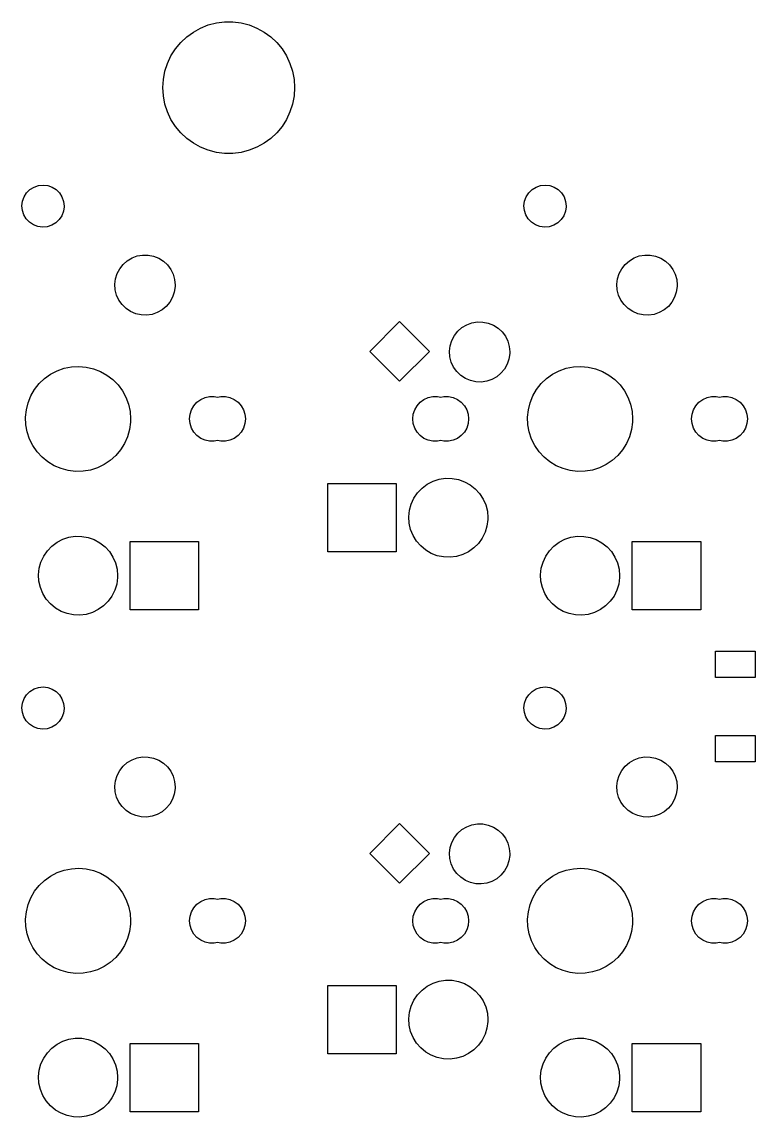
# Model space of a CAD drawing. Extents: x 62 to 249, y -153 to -61.
# Drawn here: x 126.27 to 154.09, y -114.51 to -72.94 of the extents above; entities that cross this region are included whole.
import ezdxf

# ---------------------------------------------------------------- set-up
doc = ezdxf.new("R2010")
doc.units = 0
doc.layers.add('BLACK', color=7, linetype='CONTINUOUS')

msp = doc.modelspace()

# ---------------------------------------------------------------- linework, layer by layer
at = {"layer": 'BLACK', "linetype": 'CONTINUOUS'}
for p, q in [((133.048, -73.1759), (133.339, -73.0604)), ((133.339, -73.0604), (133.644, -72.9823)), ((133.644, -72.9823), (133.955, -72.9429)), ((133.955, -72.9429), (134.269, -72.9429)), ((134.269, -72.9429), (134.58, -72.9823)), ((134.58, -72.9823), (134.885, -73.0604)), ((134.885, -73.0604), (135.176, -73.1759)), ((132.29, -73.7266), (132.518, -73.5117)), ((132.518, -73.5117), (132.772, -73.3272)), ((132.772, -73.3272), (133.048, -73.1759)), ((135.176, -73.1759), (135.452, -73.3272)), ((135.452, -73.3272), (135.706, -73.5117)), ((135.706, -73.5117), (135.934, -73.7266)), ((131.921, -74.2336), (132.089, -73.9685)), ((132.089, -73.9685), (132.29, -73.7266)), ((135.934, -73.7266), (136.135, -73.9685)), ((136.135, -73.9685), (136.303, -74.2336)), ((131.788, -74.5177), (131.921, -74.2336)), ((136.303, -74.2336), (136.436, -74.5177)), ((131.632, -75.1247), (131.691, -74.8163)), ((131.691, -74.8163), (131.788, -74.5177)), ((136.436, -74.5177), (136.533, -74.8163)), ((136.533, -74.8163), (136.592, -75.1247)), ((131.612, -75.438), (131.632, -75.1247)), ((136.592, -75.1247), (136.612, -75.438)), ((131.632, -75.7513), (131.612, -75.438)), ((136.612, -75.438), (136.592, -75.7513)), ((131.691, -76.0597), (131.632, -75.7513)), ((131.788, -76.3583), (131.691, -76.0597)), ((136.533, -76.0597), (136.436, -76.3583)), ((136.592, -75.7513), (136.533, -76.0597)), ((131.921, -76.6424), (131.788, -76.3583)), ((136.436, -76.3583), (136.303, -76.6424)), ((132.089, -76.9075), (131.921, -76.6424)), ((136.303, -76.6424), (136.135, -76.9075)), ((132.29, -77.1494), (132.089, -76.9075)), ((132.518, -77.3643), (132.29, -77.1494)), ((135.934, -77.1494), (135.706, -77.3643)), ((136.135, -76.9075), (135.934, -77.1494)), ((132.772, -77.5488), (132.518, -77.3643)), ((133.048, -77.7001), (132.772, -77.5488)), ((133.339, -77.8156), (133.048, -77.7001)), ((135.176, -77.7001), (134.885, -77.8156)), ((135.452, -77.5488), (135.176, -77.7001)), ((135.706, -77.3643), (135.452, -77.5488)), ((133.644, -77.8937), (133.339, -77.8156)), ((133.955, -77.9331), (133.644, -77.8937)), ((134.269, -77.9331), (133.955, -77.9331)), ((134.58, -77.8937), (134.269, -77.9331)), ((134.885, -77.8156), (134.58, -77.8937)), ((126.445, -79.4277), (126.572, -79.3029)), ((126.572, -79.3029), (126.724, -79.2094)), ((126.724, -79.2094), (126.893, -79.1519)), ((126.893, -79.1519), (127.07, -79.1333)), ((127.07, -79.1333), (127.247, -79.1544)), ((127.247, -79.1544), (127.415, -79.2142)), ((127.415, -79.2142), (127.566, -79.3098)), ((127.566, -79.3098), (127.692, -79.4364)), ((145.495, -79.4277), (145.622, -79.3029)), ((145.622, -79.3029), (145.774, -79.2094)), ((145.774, -79.2094), (145.943, -79.1519)), ((145.943, -79.1519), (146.12, -79.1333)), ((146.12, -79.1333), (146.297, -79.1544)), ((146.297, -79.1544), (146.465, -79.2142)), ((146.465, -79.2142), (146.616, -79.3098)), ((146.616, -79.3098), (146.742, -79.4364)), ((126.265, -79.9221), (126.287, -79.7452)), ((126.287, -79.7452), (126.348, -79.5776)), ((126.348, -79.5776), (126.445, -79.4277)), ((127.692, -79.4364), (127.786, -79.5876)), ((127.786, -79.5876), (127.845, -79.756)), ((127.845, -79.756), (127.865, -79.9333)), ((145.315, -79.9221), (145.337, -79.7452)), ((145.337, -79.7452), (145.398, -79.5776)), ((145.398, -79.5776), (145.495, -79.4277)), ((146.742, -79.4364), (146.836, -79.5876)), ((146.836, -79.5876), (146.895, -79.756)), ((146.895, -79.756), (146.915, -79.9333)), ((126.282, -80.0996), (126.265, -79.9221)), ((126.338, -80.2688), (126.282, -80.0996)), ((127.84, -80.1322), (127.776, -80.299)), ((127.864, -79.9556), (127.84, -80.1322)), ((127.865, -79.9333), (127.864, -79.9556)), ((145.332, -80.0996), (145.315, -79.9221)), ((145.388, -80.2688), (145.332, -80.0996)), ((146.89, -80.1322), (146.826, -80.299)), ((146.914, -79.9556), (146.89, -80.1322)), ((146.915, -79.9333), (146.914, -79.9556)), ((126.431, -80.4214), (126.338, -80.2688)), ((126.555, -80.5497), (126.431, -80.4214)), ((126.704, -80.6474), (126.555, -80.5497)), ((127.548, -80.5705), (127.395, -80.6618)), ((127.678, -80.4475), (127.548, -80.5705)), ((127.776, -80.299), (127.678, -80.4475)), ((145.481, -80.4214), (145.388, -80.2688)), ((145.605, -80.5497), (145.481, -80.4214)), ((145.754, -80.6474), (145.605, -80.5497)), ((146.598, -80.5705), (146.445, -80.6618)), ((146.728, -80.4475), (146.598, -80.5705)), ((146.826, -80.299), (146.728, -80.4475)), ((126.871, -80.7095), (126.704, -80.6474)), ((127.048, -80.7331), (126.871, -80.7095)), ((127.226, -80.7169), (127.048, -80.7331)), ((127.395, -80.6618), (127.226, -80.7169)), ((145.921, -80.7095), (145.754, -80.6474)), ((146.098, -80.7331), (145.921, -80.7095)), ((146.276, -80.7169), (146.098, -80.7331)), ((146.445, -80.6618), (146.276, -80.7169)), ((130.445, -81.8993), (130.641, -81.8269)), ((130.641, -81.8269), (130.847, -81.7915)), ((130.847, -81.7915), (131.056, -81.7943)), ((131.056, -81.7943), (131.262, -81.8351)), ((131.262, -81.8351), (131.456, -81.9126)), ((149.495, -81.8993), (149.691, -81.8269)), ((149.691, -81.8269), (149.897, -81.7915)), ((149.897, -81.7915), (150.106, -81.7943)), ((150.106, -81.7943), (150.312, -81.8351)), ((150.312, -81.8351), (150.506, -81.9126)), ((129.978, -82.3085), (130.108, -82.1442)), ((130.108, -82.1442), (130.265, -82.0063)), ((130.265, -82.0063), (130.445, -81.8993)), ((131.456, -81.9126), (131.633, -82.0242)), ((131.633, -82.0242), (131.786, -82.1662)), ((131.786, -82.1662), (131.912, -82.3338)), ((149.028, -82.3085), (149.158, -82.1442)), ((149.158, -82.1442), (149.315, -82.0063)), ((149.315, -82.0063), (149.495, -81.8993)), ((150.506, -81.9126), (150.683, -82.0242)), ((150.683, -82.0242), (150.836, -82.1662)), ((150.836, -82.1662), (150.962, -82.3338)), ((129.794, -82.9011), (129.819, -82.6934)), ((129.819, -82.6934), (129.881, -82.4936)), ((129.881, -82.4936), (129.978, -82.3085)), ((131.912, -82.3338), (132.004, -82.5214)), ((132.004, -82.5214), (132.061, -82.7227)), ((148.844, -82.9011), (148.869, -82.6934)), ((148.869, -82.6934), (148.931, -82.4936)), ((148.931, -82.4936), (149.028, -82.3085)), ((150.962, -82.3338), (151.054, -82.5214)), ((151.054, -82.5214), (151.111, -82.7227)), ((129.808, -83.1098), (129.794, -82.9011)), ((129.86, -83.3125), (129.808, -83.1098)), ((132.078, -82.9908), (132.048, -83.1978)), ((132.061, -82.7227), (132.08, -82.931)), ((132.08, -82.931), (132.078, -82.9908)), ((148.858, -83.1098), (148.844, -82.9011)), ((148.91, -83.3125), (148.858, -83.1098)), ((151.128, -82.9908), (151.098, -83.1978)), ((151.111, -82.7227), (151.13, -82.931)), ((151.13, -82.931), (151.128, -82.9908)), ((129.947, -83.5025), (129.86, -83.3125)), ((130.068, -83.6733), (129.947, -83.5025)), ((131.981, -83.3959), (131.879, -83.5784)), ((132.048, -83.1978), (131.981, -83.3959)), ((148.997, -83.5025), (148.91, -83.3125)), ((149.118, -83.6733), (148.997, -83.5025)), ((151.031, -83.3959), (150.929, -83.5784)), ((151.098, -83.1978), (151.031, -83.3959)), ((130.218, -83.8193), (130.068, -83.6733)), ((130.392, -83.9355), (130.218, -83.8193)), ((130.584, -84.0181), (130.392, -83.9355)), ((131.584, -83.873), (131.402, -83.9752)), ((131.745, -83.7392), (131.584, -83.873)), ((131.879, -83.5784), (131.745, -83.7392)), ((149.268, -83.8193), (149.118, -83.6733)), ((149.442, -83.9355), (149.268, -83.8193)), ((149.634, -84.0181), (149.442, -83.9355)), ((150.634, -83.873), (150.452, -83.9752)), ((150.795, -83.7392), (150.634, -83.873)), ((150.929, -83.5784), (150.795, -83.7392)), ((130.788, -84.0642), (130.584, -84.0181)), ((130.997, -84.0724), (130.788, -84.0642)), ((131.204, -84.0424), (130.997, -84.0724)), ((131.402, -83.9752), (131.204, -84.0424)), ((139.468, -85.4487), (140.599, -84.3173)), ((140.599, -84.3173), (141.731, -85.4487)), ((143.145, -84.4393), (143.341, -84.3669)), ((143.341, -84.3669), (143.547, -84.3315)), ((143.547, -84.3315), (143.756, -84.3343)), ((143.756, -84.3343), (143.962, -84.3751)), ((143.962, -84.3751), (144.156, -84.4526)), ((149.838, -84.0642), (149.634, -84.0181)), ((150.047, -84.0724), (149.838, -84.0642)), ((150.254, -84.0424), (150.047, -84.0724)), ((150.452, -83.9752), (150.254, -84.0424)), ((142.678, -84.8485), (142.808, -84.6842)), ((142.808, -84.6842), (142.965, -84.5463)), ((142.965, -84.5463), (143.145, -84.4393)), ((144.156, -84.4526), (144.333, -84.5642)), ((144.333, -84.5642), (144.486, -84.7062)), ((144.486, -84.7062), (144.612, -84.8738)), ((142.519, -85.2334), (142.581, -85.0336)), ((142.581, -85.0336), (142.678, -84.8485)), ((144.612, -84.8738), (144.704, -85.0614)), ((144.704, -85.0614), (144.761, -85.2627)), ((140.599, -86.5801), (139.468, -85.4487)), ((141.731, -85.4487), (140.599, -86.5801)), ((142.494, -85.4411), (142.519, -85.2334)), ((142.508, -85.6498), (142.494, -85.4411)), ((144.778, -85.5308), (144.748, -85.7378)), ((144.761, -85.2627), (144.78, -85.471)), ((144.78, -85.471), (144.778, -85.5308)), ((127.871, -86.0878), (128.147, -86.0328)), ((128.147, -86.0328), (128.428, -86.0173)), ((128.428, -86.0173), (128.709, -86.0416)), ((128.709, -86.0416), (128.983, -86.1052)), ((142.56, -85.8525), (142.508, -85.6498)), ((142.647, -86.0425), (142.56, -85.8525)), ((144.681, -85.9359), (144.579, -86.1184)), ((144.748, -85.7378), (144.681, -85.9359)), ((146.921, -86.0878), (147.197, -86.0328)), ((147.197, -86.0328), (147.478, -86.0173)), ((147.478, -86.0173), (147.759, -86.0416)), ((147.759, -86.0416), (148.033, -86.1052)), ((127.126, -86.4747), (127.355, -86.3109)), ((127.355, -86.3109), (127.605, -86.1811)), ((127.605, -86.1811), (127.871, -86.0878)), ((128.983, -86.1052), (129.246, -86.2069)), ((129.246, -86.2069), (129.492, -86.3445)), ((129.492, -86.3445), (129.716, -86.5154)), ((142.768, -86.2133), (142.647, -86.0425)), ((142.918, -86.3593), (142.768, -86.2133)), ((143.092, -86.4755), (142.918, -86.3593)), ((144.284, -86.413), (144.102, -86.5152)), ((144.445, -86.2792), (144.284, -86.413)), ((144.579, -86.1184), (144.445, -86.2792)), ((146.176, -86.4747), (146.405, -86.3109)), ((146.405, -86.3109), (146.655, -86.1811)), ((146.655, -86.1811), (146.921, -86.0878)), ((148.033, -86.1052), (148.296, -86.2069)), ((148.296, -86.2069), (148.542, -86.3445)), ((148.542, -86.3445), (148.766, -86.5154)), ((126.748, -86.8903), (126.922, -86.6691)), ((126.922, -86.6691), (127.126, -86.4747)), ((129.716, -86.5154), (129.913, -86.7161)), ((129.913, -86.7161), (130.081, -86.9426)), ((143.284, -86.5581), (143.092, -86.4755)), ((143.488, -86.6042), (143.284, -86.5581)), ((143.697, -86.6124), (143.488, -86.6042)), ((143.904, -86.5824), (143.697, -86.6124)), ((144.102, -86.5152), (143.904, -86.5824)), ((145.798, -86.8903), (145.972, -86.6691)), ((145.972, -86.6691), (146.176, -86.4747)), ((148.766, -86.5154), (148.963, -86.7161)), ((148.963, -86.7161), (149.131, -86.9426)), ((126.501, -87.3949), (126.606, -87.1338)), ((126.606, -87.1338), (126.748, -86.8903)), ((130.081, -86.9426), (130.214, -87.1905)), ((130.214, -87.1905), (130.312, -87.4547)), ((132.908, -87.3787), (133.052, -87.2741)), ((133.052, -87.2741), (133.214, -87.2017)), ((133.214, -87.2017), (133.388, -87.1648)), ((133.388, -87.1648), (133.566, -87.1648)), ((133.566, -87.1648), (133.687, -87.1905)), ((133.687, -87.1905), (133.808, -87.1648)), ((133.808, -87.1648), (133.986, -87.1648)), ((133.986, -87.1648), (134.16, -87.2017)), ((134.16, -87.2017), (134.322, -87.2741)), ((134.322, -87.2741), (134.466, -87.3787)), ((141.378, -87.3787), (141.522, -87.2741)), ((141.522, -87.2741), (141.684, -87.2017)), ((141.684, -87.2017), (141.858, -87.1648)), ((141.858, -87.1648), (142.036, -87.1648)), ((142.036, -87.1648), (142.157, -87.1905)), ((142.157, -87.1905), (142.278, -87.1648)), ((142.278, -87.1648), (142.456, -87.1648)), ((142.456, -87.1648), (142.63, -87.2017)), ((142.63, -87.2017), (142.792, -87.2741)), ((142.792, -87.2741), (142.936, -87.3787)), ((145.551, -87.3949), (145.656, -87.1338)), ((145.656, -87.1338), (145.798, -86.8903)), ((149.131, -86.9426), (149.264, -87.1905)), ((149.264, -87.1905), (149.362, -87.4547)), ((151.958, -87.3787), (152.102, -87.2741)), ((152.102, -87.2741), (152.264, -87.2017)), ((152.264, -87.2017), (152.438, -87.1648)), ((152.438, -87.1648), (152.616, -87.1648)), ((152.616, -87.1648), (152.737, -87.1905)), ((152.737, -87.1905), (152.858, -87.1648)), ((152.858, -87.1648), (153.036, -87.1648)), ((153.036, -87.1648), (153.21, -87.2017)), ((153.21, -87.2017), (153.372, -87.2741)), ((153.372, -87.2741), (153.516, -87.3787)), ((126.404, -87.9484), (126.433, -87.6682)), ((126.433, -87.6682), (126.501, -87.3949)), ((130.312, -87.4547), (130.371, -87.7301)), ((132.645, -87.8341), (132.7, -87.6649)), ((132.7, -87.6649), (132.789, -87.5109)), ((132.789, -87.5109), (132.908, -87.3787)), ((134.466, -87.3787), (134.585, -87.5109)), ((134.585, -87.5109), (134.674, -87.6649)), ((134.674, -87.6649), (134.729, -87.8341)), ((141.115, -87.8341), (141.17, -87.6649)), ((141.17, -87.6649), (141.259, -87.5109)), ((141.259, -87.5109), (141.378, -87.3787)), ((142.936, -87.3787), (143.055, -87.5109)), ((143.055, -87.5109), (143.144, -87.6649)), ((143.144, -87.6649), (143.199, -87.8341)), ((145.454, -87.9484), (145.483, -87.6682)), ((145.483, -87.6682), (145.551, -87.3949)), ((149.362, -87.4547), (149.421, -87.7301)), ((151.695, -87.8341), (151.75, -87.6649)), ((151.75, -87.6649), (151.839, -87.5109)), ((151.839, -87.5109), (151.958, -87.3787)), ((153.516, -87.3787), (153.635, -87.5109)), ((153.635, -87.5109), (153.724, -87.6649)), ((153.724, -87.6649), (153.779, -87.8341)), ((126.415, -88.2298), (126.404, -87.9484)), ((130.371, -87.7301), (130.391, -88.011)), ((130.391, -88.011), (130.387, -88.1362)), ((132.626, -88.011), (132.645, -87.8341)), ((132.645, -88.1879), (132.626, -88.011)), ((134.729, -87.8341), (134.748, -88.011)), ((134.748, -88.011), (134.729, -88.1879)), ((141.096, -88.011), (141.115, -87.8341)), ((141.115, -88.1879), (141.096, -88.011)), ((143.199, -87.8341), (143.218, -88.011)), ((143.218, -88.011), (143.199, -88.1879)), ((145.465, -88.2298), (145.454, -87.9484)), ((149.421, -87.7301), (149.441, -88.011)), ((149.441, -88.011), (149.437, -88.1362)), ((151.676, -88.011), (151.695, -87.8341)), ((151.695, -88.1879), (151.676, -88.011)), ((153.779, -87.8341), (153.798, -88.011)), ((153.798, -88.011), (153.779, -88.1879)), ((126.466, -88.5069), (126.415, -88.2298)), ((126.555, -88.774), (126.466, -88.5069)), ((130.349, -88.4153), (130.273, -88.6864)), ((130.387, -88.1362), (130.349, -88.4153)), ((132.7, -88.3571), (132.645, -88.1879)), ((132.789, -88.5111), (132.7, -88.3571)), ((132.908, -88.6433), (132.789, -88.5111)), ((134.585, -88.5111), (134.466, -88.6433)), ((134.674, -88.3571), (134.585, -88.5111)), ((134.729, -88.1879), (134.674, -88.3571)), ((141.17, -88.3571), (141.115, -88.1879)), ((141.259, -88.5111), (141.17, -88.3571)), ((141.378, -88.6433), (141.259, -88.5111)), ((143.055, -88.5111), (142.936, -88.6433)), ((143.144, -88.3571), (143.055, -88.5111)), ((143.199, -88.1879), (143.144, -88.3571)), ((145.516, -88.5069), (145.465, -88.2298)), ((145.605, -88.774), (145.516, -88.5069)), ((149.399, -88.4153), (149.323, -88.6864)), ((149.437, -88.1362), (149.399, -88.4153)), ((151.75, -88.3571), (151.695, -88.1879)), ((151.839, -88.5111), (151.75, -88.3571)), ((151.958, -88.6433), (151.839, -88.5111)), ((153.635, -88.5111), (153.516, -88.6433)), ((153.724, -88.3571), (153.635, -88.5111)), ((153.779, -88.1879), (153.724, -88.3571)), ((126.681, -89.026), (126.555, -88.774)), ((130.159, -88.944), (130.01, -89.183)), ((130.273, -88.6864), (130.159, -88.944)), ((133.052, -88.7479), (132.908, -88.6433)), ((133.214, -88.8203), (133.052, -88.7479)), ((133.388, -88.8572), (133.214, -88.8203)), ((133.566, -88.8572), (133.388, -88.8572)), ((133.687, -88.8315), (133.566, -88.8572)), ((133.808, -88.8572), (133.687, -88.8315)), ((133.986, -88.8572), (133.808, -88.8572)), ((134.16, -88.8203), (133.986, -88.8572)), ((134.322, -88.7479), (134.16, -88.8203)), ((134.466, -88.6433), (134.322, -88.7479)), ((141.522, -88.7479), (141.378, -88.6433)), ((141.684, -88.8203), (141.522, -88.7479)), ((141.858, -88.8572), (141.684, -88.8203)), ((142.036, -88.8572), (141.858, -88.8572)), ((142.157, -88.8315), (142.036, -88.8572)), ((142.278, -88.8572), (142.157, -88.8315)), ((142.456, -88.8572), (142.278, -88.8572)), ((142.63, -88.8203), (142.456, -88.8572)), ((142.792, -88.7479), (142.63, -88.8203)), ((142.936, -88.6433), (142.792, -88.7479)), ((145.731, -89.026), (145.605, -88.774)), ((149.209, -88.944), (149.06, -89.183)), ((149.323, -88.6864), (149.209, -88.944)), ((152.102, -88.7479), (151.958, -88.6433)), ((152.264, -88.8203), (152.102, -88.7479)), ((152.438, -88.8572), (152.264, -88.8203)), ((152.616, -88.8572), (152.438, -88.8572)), ((152.737, -88.8315), (152.616, -88.8572)), ((152.858, -88.8572), (152.737, -88.8315)), ((153.036, -88.8572), (152.858, -88.8572)), ((153.21, -88.8203), (153.036, -88.8572)), ((153.372, -88.7479), (153.21, -88.8203)), ((153.516, -88.6433), (153.372, -88.7479)), ((126.841, -89.2577), (126.681, -89.026)), ((127.032, -89.4645), (126.841, -89.2577)), ((130.01, -89.183), (129.829, -89.3986)), ((145.891, -89.2577), (145.731, -89.026)), ((146.082, -89.4645), (145.891, -89.2577)), ((149.06, -89.183), (148.879, -89.3986)), ((127.25, -89.6423), (127.032, -89.4645)), ((127.492, -89.7876), (127.25, -89.6423)), ((129.385, -89.743), (129.131, -89.8649)), ((129.619, -89.5865), (129.385, -89.743)), ((129.829, -89.3986), (129.619, -89.5865)), ((146.3, -89.6423), (146.082, -89.4645)), ((146.542, -89.7876), (146.3, -89.6423)), ((148.435, -89.743), (148.181, -89.8649)), ((148.669, -89.5865), (148.435, -89.743)), ((148.879, -89.3986), (148.669, -89.5865)), ((127.751, -89.8974), (127.492, -89.7876)), ((128.023, -89.9696), (127.751, -89.8974)), ((128.303, -90.0027), (128.023, -89.9696)), ((128.585, -89.9961), (128.303, -90.0027)), ((128.862, -89.9498), (128.585, -89.9961)), ((129.131, -89.8649), (128.862, -89.9498)), ((146.801, -89.8974), (146.542, -89.7876)), ((147.073, -89.9696), (146.801, -89.8974)), ((147.353, -90.0027), (147.073, -89.9696)), ((147.635, -89.9961), (147.353, -90.0027)), ((147.912, -89.9498), (147.635, -89.9961)), ((148.181, -89.8649), (147.912, -89.9498)), ((137.872, -93.061), (137.872, -90.461)), ((137.872, -90.461), (140.472, -90.461)), ((140.472, -90.461), (140.472, -93.061)), ((141.451, -90.6393), (141.648, -90.4917)), ((141.648, -90.4917), (141.866, -90.3782)), ((141.866, -90.3782), (142.099, -90.3018)), ((142.099, -90.3018), (142.342, -90.2647)), ((142.342, -90.2647), (142.588, -90.2677)), ((142.588, -90.2677), (142.83, -90.3108)), ((142.83, -90.3108), (143.062, -90.3928)), ((143.062, -90.3928), (143.277, -90.5116)), ((143.277, -90.5116), (143.47, -90.664)), ((141.039, -91.2431), (141.143, -91.0201)), ((141.143, -91.0201), (141.281, -90.817)), ((141.281, -90.817), (141.451, -90.6393)), ((143.47, -90.664), (143.635, -90.8458)), ((143.635, -90.8458), (143.769, -91.0522)), ((140.974, -91.4799), (141.039, -91.2431)), ((143.769, -91.0522), (143.867, -91.2776)), ((143.867, -91.2776), (143.927, -91.516)), ((140.947, -91.7244), (140.974, -91.4799)), ((140.962, -91.9698), (140.947, -91.7244)), ((143.945, -91.8343), (143.913, -92.078)), ((143.927, -91.516), (143.947, -91.761)), ((143.947, -91.761), (143.945, -91.8343)), ((141.016, -92.2096), (140.962, -91.9698)), ((141.108, -92.4373), (141.016, -92.2096)), ((143.913, -92.078), (143.842, -92.3132)), ((127.401, -92.8393), (127.598, -92.6917)), ((127.598, -92.6917), (127.816, -92.5782)), ((127.816, -92.5782), (128.049, -92.5018)), ((128.049, -92.5018), (128.292, -92.4647)), ((128.292, -92.4647), (128.538, -92.4677)), ((128.538, -92.4677), (128.78, -92.5108)), ((128.78, -92.5108), (129.012, -92.5928)), ((129.012, -92.5928), (129.227, -92.7116)), ((130.372, -95.261), (130.372, -92.661)), ((130.372, -92.661), (132.972, -92.661)), ((132.972, -92.661), (132.972, -95.261)), ((141.237, -92.6469), (141.108, -92.4373)), ((141.398, -92.8327), (141.237, -92.6469)), ((143.733, -92.5336), (143.589, -92.7332)), ((143.842, -92.3132), (143.733, -92.5336)), ((146.451, -92.8393), (146.648, -92.6917)), ((146.648, -92.6917), (146.866, -92.5782)), ((146.866, -92.5782), (147.099, -92.5018)), ((147.099, -92.5018), (147.342, -92.4647)), ((147.342, -92.4647), (147.588, -92.4677)), ((147.588, -92.4677), (147.83, -92.5108)), ((147.83, -92.5108), (148.062, -92.5928)), ((148.062, -92.5928), (148.277, -92.7116)), ((149.422, -95.261), (149.422, -92.661)), ((149.422, -92.661), (152.022, -92.661)), ((152.022, -92.661), (152.022, -95.261)), ((127.093, -93.2201), (127.231, -93.017)), ((127.231, -93.017), (127.401, -92.8393)), ((129.227, -92.7116), (129.42, -92.864)), ((129.42, -92.864), (129.585, -93.0458)), ((129.585, -93.0458), (129.719, -93.2522)), ((140.472, -93.061), (137.872, -93.061)), ((141.587, -92.9897), (141.398, -92.8327)), ((141.799, -93.1137), (141.587, -92.9897)), ((143.215, -93.0494), (142.994, -93.1576)), ((143.415, -92.9067), (143.215, -93.0494)), ((143.589, -92.7332), (143.415, -92.9067)), ((146.143, -93.2201), (146.281, -93.017)), ((146.281, -93.017), (146.451, -92.8393)), ((148.277, -92.7116), (148.47, -92.864)), ((148.47, -92.864), (148.635, -93.0458)), ((148.635, -93.0458), (148.769, -93.2522)), ((126.924, -93.6799), (126.989, -93.4431)), ((126.989, -93.4431), (127.093, -93.2201)), ((129.719, -93.2522), (129.817, -93.4776)), ((129.817, -93.4776), (129.877, -93.716)), ((142.029, -93.2014), (141.799, -93.1137)), ((142.269, -93.2504), (142.029, -93.2014)), ((142.515, -93.2595), (142.269, -93.2504)), ((142.759, -93.2282), (142.515, -93.2595)), ((142.994, -93.1576), (142.759, -93.2282)), ((145.974, -93.6799), (146.039, -93.4431)), ((146.039, -93.4431), (146.143, -93.2201)), ((148.769, -93.2522), (148.867, -93.4776)), ((148.867, -93.4776), (148.927, -93.716)), ((126.897, -93.9244), (126.924, -93.6799)), ((126.912, -94.1698), (126.897, -93.9244)), ((129.877, -93.716), (129.897, -93.961)), ((145.947, -93.9244), (145.974, -93.6799)), ((145.962, -94.1698), (145.947, -93.9244)), ((148.927, -93.716), (148.947, -93.961)), ((126.966, -94.4096), (126.912, -94.1698)), ((129.863, -94.278), (129.792, -94.5132)), ((129.895, -94.0343), (129.863, -94.278)), ((129.897, -93.961), (129.895, -94.0343)), ((146.016, -94.4096), (145.962, -94.1698)), ((148.913, -94.278), (148.842, -94.5132)), ((148.945, -94.0343), (148.913, -94.278)), ((148.947, -93.961), (148.945, -94.0343)), ((127.058, -94.6373), (126.966, -94.4096)), ((127.187, -94.8469), (127.058, -94.6373)), ((129.683, -94.7336), (129.539, -94.9332)), ((129.792, -94.5132), (129.683, -94.7336)), ((146.108, -94.6373), (146.016, -94.4096)), ((146.237, -94.8469), (146.108, -94.6373)), ((148.733, -94.7336), (148.589, -94.9332)), ((148.842, -94.5132), (148.733, -94.7336)), ((127.348, -95.0327), (127.187, -94.8469)), ((127.537, -95.1897), (127.348, -95.0327)), ((129.365, -95.1067), (129.165, -95.2494)), ((129.539, -94.9332), (129.365, -95.1067)), ((146.398, -95.0327), (146.237, -94.8469)), ((146.587, -95.1897), (146.398, -95.0327)), ((148.415, -95.1067), (148.215, -95.2494)), ((148.589, -94.9332), (148.415, -95.1067)), ((127.749, -95.3137), (127.537, -95.1897)), ((127.979, -95.4014), (127.749, -95.3137)), ((128.219, -95.4504), (127.979, -95.4014)), ((128.465, -95.4595), (128.219, -95.4504)), ((128.709, -95.4282), (128.465, -95.4595)), ((128.944, -95.3576), (128.709, -95.4282)), ((129.165, -95.2494), (128.944, -95.3576)), ((132.972, -95.261), (130.372, -95.261)), ((146.799, -95.3137), (146.587, -95.1897)), ((147.029, -95.4014), (146.799, -95.3137)), ((147.269, -95.4504), (147.029, -95.4014)), ((147.515, -95.4595), (147.269, -95.4504)), ((147.759, -95.4282), (147.515, -95.4595)), ((147.994, -95.3576), (147.759, -95.4282)), ((148.215, -95.2494), (147.994, -95.3576)), ((152.022, -95.261), (149.422, -95.261)), ((152.587, -97.831), (152.587, -96.831)), ((152.587, -96.831), (154.087, -96.831)), ((154.087, -96.831), (154.087, -97.831)), ((154.087, -97.831), (152.587, -97.831)), ((126.348, -98.6276), (126.445, -98.4777)), ((126.445, -98.4777), (126.572, -98.3529)), ((126.572, -98.3529), (126.724, -98.2594)), ((126.724, -98.2594), (126.893, -98.2019)), ((126.893, -98.2019), (127.07, -98.1833)), ((127.07, -98.1833), (127.247, -98.2044)), ((127.247, -98.2044), (127.415, -98.2642)), ((127.415, -98.2642), (127.566, -98.3598)), ((127.566, -98.3598), (127.692, -98.4864)), ((127.692, -98.4864), (127.786, -98.6376)), ((145.398, -98.6276), (145.495, -98.4777)), ((145.495, -98.4777), (145.622, -98.3529)), ((145.622, -98.3529), (145.774, -98.2594)), ((145.774, -98.2594), (145.943, -98.2019)), ((145.943, -98.2019), (146.12, -98.1833)), ((146.12, -98.1833), (146.297, -98.2044)), ((146.297, -98.2044), (146.465, -98.2642)), ((146.465, -98.2642), (146.616, -98.3598)), ((146.616, -98.3598), (146.742, -98.4864)), ((146.742, -98.4864), (146.836, -98.6376)), ((126.265, -98.9721), (126.287, -98.7952)), ((126.287, -98.7952), (126.348, -98.6276)), ((127.786, -98.6376), (127.845, -98.806)), ((127.845, -98.806), (127.865, -98.9833)), ((145.315, -98.9721), (145.337, -98.7952)), ((145.337, -98.7952), (145.398, -98.6276)), ((146.836, -98.6376), (146.895, -98.806)), ((146.895, -98.806), (146.915, -98.9833)), ((126.282, -99.1496), (126.265, -98.9721)), ((126.338, -99.3188), (126.282, -99.1496)), ((126.431, -99.4714), (126.338, -99.3188)), ((127.84, -99.1822), (127.776, -99.349)), ((127.864, -99.0056), (127.84, -99.1822)), ((127.865, -98.9833), (127.864, -99.0056)), ((145.332, -99.1496), (145.315, -98.9721)), ((145.388, -99.3188), (145.332, -99.1496)), ((145.481, -99.4714), (145.388, -99.3188)), ((146.89, -99.1822), (146.826, -99.349)), ((146.914, -99.0056), (146.89, -99.1822)), ((146.915, -98.9833), (146.914, -99.0056)), ((126.555, -99.5997), (126.431, -99.4714)), ((126.704, -99.6974), (126.555, -99.5997)), ((126.871, -99.7595), (126.704, -99.6974)), ((127.395, -99.7118), (127.226, -99.7669)), ((127.548, -99.6205), (127.395, -99.7118)), ((127.678, -99.4975), (127.548, -99.6205)), ((127.776, -99.349), (127.678, -99.4975)), ((145.605, -99.5997), (145.481, -99.4714)), ((145.754, -99.6974), (145.605, -99.5997)), ((145.921, -99.7595), (145.754, -99.6974)), ((146.445, -99.7118), (146.276, -99.7669)), ((146.598, -99.6205), (146.445, -99.7118)), ((146.728, -99.4975), (146.598, -99.6205)), ((146.826, -99.349), (146.728, -99.4975)), ((127.048, -99.7831), (126.871, -99.7595)), ((127.226, -99.7669), (127.048, -99.7831)), ((146.098, -99.7831), (145.921, -99.7595)), ((146.276, -99.7669), (146.098, -99.7831)), ((152.587, -101.031), (152.587, -100.031)), ((152.587, -100.031), (154.087, -100.031)), ((154.087, -100.031), (154.087, -101.031)), ((130.265, -101.056), (130.445, -100.949)), ((130.445, -100.949), (130.641, -100.877)), ((130.641, -100.877), (130.847, -100.842)), ((130.847, -100.842), (131.056, -100.844)), ((131.056, -100.844), (131.262, -100.885)), ((131.262, -100.885), (131.456, -100.963)), ((131.456, -100.963), (131.633, -101.074)), ((149.315, -101.056), (149.495, -100.949)), ((149.495, -100.949), (149.691, -100.877)), ((149.691, -100.877), (149.897, -100.842)), ((149.897, -100.842), (150.106, -100.844)), ((150.106, -100.844), (150.312, -100.885)), ((150.312, -100.885), (150.506, -100.963)), ((150.506, -100.963), (150.683, -101.074)), ((129.881, -101.544), (129.978, -101.358)), ((129.978, -101.358), (130.108, -101.194)), ((130.108, -101.194), (130.265, -101.056)), ((131.633, -101.074), (131.786, -101.216)), ((131.786, -101.216), (131.912, -101.384)), ((131.912, -101.384), (132.004, -101.571)), ((148.931, -101.544), (149.028, -101.358)), ((149.028, -101.358), (149.158, -101.194)), ((149.158, -101.194), (149.315, -101.056)), ((150.683, -101.074), (150.836, -101.216)), ((150.836, -101.216), (150.962, -101.384)), ((150.962, -101.384), (151.054, -101.571)), ((154.087, -101.031), (152.587, -101.031)), ((129.794, -101.951), (129.819, -101.743)), ((129.819, -101.743), (129.881, -101.544)), ((132.004, -101.571), (132.061, -101.773)), ((132.061, -101.773), (132.08, -101.981)), ((148.844, -101.951), (148.869, -101.743)), ((148.869, -101.743), (148.931, -101.544)), ((151.054, -101.571), (151.111, -101.773)), ((151.111, -101.773), (151.13, -101.981)), ((129.808, -102.16), (129.794, -101.951)), ((129.86, -102.363), (129.808, -102.16)), ((132.048, -102.248), (131.981, -102.446)), ((132.078, -102.041), (132.048, -102.248)), ((132.08, -101.981), (132.078, -102.041)), ((148.858, -102.16), (148.844, -101.951)), ((148.91, -102.363), (148.858, -102.16)), ((151.098, -102.248), (151.031, -102.446)), ((151.128, -102.041), (151.098, -102.248)), ((151.13, -101.981), (151.128, -102.041)), ((129.947, -102.552), (129.86, -102.363)), ((130.068, -102.723), (129.947, -102.552)), ((131.879, -102.628), (131.745, -102.789)), ((131.981, -102.446), (131.879, -102.628)), ((148.997, -102.552), (148.91, -102.363)), ((149.118, -102.723), (148.997, -102.552)), ((150.929, -102.628), (150.795, -102.789)), ((151.031, -102.446), (150.929, -102.628)), ((130.218, -102.869), (130.068, -102.723)), ((130.392, -102.985), (130.218, -102.869)), ((130.584, -103.068), (130.392, -102.985)), ((130.788, -103.114), (130.584, -103.068)), ((131.402, -103.025), (131.204, -103.092)), ((131.584, -102.923), (131.402, -103.025)), ((131.745, -102.789), (131.584, -102.923)), ((149.268, -102.869), (149.118, -102.723)), ((149.442, -102.985), (149.268, -102.869)), ((149.634, -103.068), (149.442, -102.985)), ((149.838, -103.114), (149.634, -103.068)), ((150.452, -103.025), (150.254, -103.092)), ((150.634, -102.923), (150.452, -103.025)), ((150.795, -102.789), (150.634, -102.923)), ((130.997, -103.122), (130.788, -103.114)), ((131.204, -103.092), (130.997, -103.122)), ((139.468, -104.499), (140.599, -103.367)), ((140.599, -103.367), (141.731, -104.499)), ((142.965, -103.596), (143.145, -103.489)), ((143.145, -103.489), (143.341, -103.417)), ((143.341, -103.417), (143.547, -103.382)), ((143.547, -103.382), (143.756, -103.384)), ((143.756, -103.384), (143.962, -103.425)), ((143.962, -103.425), (144.156, -103.503)), ((150.047, -103.122), (149.838, -103.114)), ((150.254, -103.092), (150.047, -103.122)), ((142.581, -104.084), (142.678, -103.898)), ((142.678, -103.898), (142.808, -103.734)), ((142.808, -103.734), (142.965, -103.596)), ((144.156, -103.503), (144.333, -103.614)), ((144.333, -103.614), (144.486, -103.756)), ((144.486, -103.756), (144.612, -103.924)), ((142.494, -104.491), (142.519, -104.283)), ((142.519, -104.283), (142.581, -104.084)), ((144.612, -103.924), (144.704, -104.111)), ((144.704, -104.111), (144.761, -104.313)), ((144.761, -104.313), (144.78, -104.521)), ((140.599, -105.63), (139.468, -104.499)), ((141.731, -104.499), (140.599, -105.63)), ((142.508, -104.7), (142.494, -104.491)), ((142.56, -104.903), (142.508, -104.7)), ((144.778, -104.581), (144.748, -104.788)), ((144.78, -104.521), (144.778, -104.581)), ((127.605, -105.231), (127.871, -105.138)), ((127.871, -105.138), (128.147, -105.083)), ((128.147, -105.083), (128.428, -105.067)), ((128.428, -105.067), (128.709, -105.092)), ((128.709, -105.092), (128.983, -105.155)), ((128.983, -105.155), (129.246, -105.257)), ((142.647, -105.093), (142.56, -104.903)), ((142.768, -105.263), (142.647, -105.093)), ((144.681, -104.986), (144.579, -105.168)), ((144.748, -104.788), (144.681, -104.986)), ((146.655, -105.231), (146.921, -105.138)), ((146.921, -105.138), (147.197, -105.083)), ((147.197, -105.083), (147.478, -105.067)), ((147.478, -105.067), (147.759, -105.092)), ((147.759, -105.092), (148.033, -105.155)), ((148.033, -105.155), (148.296, -105.257)), ((126.922, -105.719), (127.126, -105.525)), ((127.126, -105.525), (127.355, -105.361)), ((127.355, -105.361), (127.605, -105.231)), ((129.246, -105.257), (129.492, -105.394)), ((129.492, -105.394), (129.716, -105.565)), ((129.716, -105.565), (129.913, -105.766)), ((142.918, -105.409), (142.768, -105.263)), ((143.092, -105.525), (142.918, -105.409)), ((143.284, -105.608), (143.092, -105.525)), ((144.102, -105.565), (143.904, -105.632)), ((144.284, -105.463), (144.102, -105.565)), ((144.445, -105.329), (144.284, -105.463)), ((144.579, -105.168), (144.445, -105.329)), ((145.972, -105.719), (146.176, -105.525)), ((146.176, -105.525), (146.405, -105.361)), ((146.405, -105.361), (146.655, -105.231)), ((148.296, -105.257), (148.542, -105.394)), ((148.542, -105.394), (148.766, -105.565)), ((148.766, -105.565), (148.963, -105.766)), ((126.606, -106.184), (126.748, -105.94)), ((126.748, -105.94), (126.922, -105.719)), ((129.913, -105.766), (130.081, -105.993)), ((130.081, -105.993), (130.214, -106.24)), ((143.488, -105.654), (143.284, -105.608)), ((143.697, -105.662), (143.488, -105.654)), ((143.904, -105.632), (143.697, -105.662)), ((145.656, -106.184), (145.798, -105.94)), ((145.798, -105.94), (145.972, -105.719)), ((148.963, -105.766), (149.131, -105.993)), ((149.131, -105.993), (149.264, -106.24)), ((126.501, -106.445), (126.606, -106.184)), ((130.214, -106.24), (130.312, -106.505)), ((132.908, -106.429), (133.052, -106.324)), ((133.052, -106.324), (133.214, -106.252)), ((133.214, -106.252), (133.388, -106.215)), ((133.388, -106.215), (133.566, -106.215)), ((133.566, -106.215), (133.687, -106.24)), ((133.687, -106.24), (133.808, -106.215)), ((133.808, -106.215), (133.986, -106.215)), ((133.986, -106.215), (134.16, -106.252)), ((134.16, -106.252), (134.322, -106.324)), ((134.322, -106.324), (134.466, -106.429)), ((141.378, -106.429), (141.522, -106.324)), ((141.522, -106.324), (141.684, -106.252)), ((141.684, -106.252), (141.858, -106.215)), ((141.858, -106.215), (142.036, -106.215)), ((142.036, -106.215), (142.157, -106.24)), ((142.157, -106.24), (142.278, -106.215)), ((142.278, -106.215), (142.456, -106.215)), ((142.456, -106.215), (142.63, -106.252)), ((142.63, -106.252), (142.792, -106.324)), ((142.792, -106.324), (142.936, -106.429)), ((145.551, -106.445), (145.656, -106.184)), ((149.264, -106.24), (149.362, -106.505)), ((151.958, -106.429), (152.102, -106.324)), ((152.102, -106.324), (152.264, -106.252)), ((152.264, -106.252), (152.438, -106.215)), ((152.438, -106.215), (152.616, -106.215)), ((152.616, -106.215), (152.737, -106.24)), ((152.737, -106.24), (152.858, -106.215)), ((152.858, -106.215), (153.036, -106.215)), ((153.036, -106.215), (153.21, -106.252)), ((153.21, -106.252), (153.372, -106.324)), ((153.372, -106.324), (153.516, -106.429)), ((126.404, -106.998), (126.433, -106.718)), ((126.433, -106.718), (126.501, -106.445)), ((130.312, -106.505), (130.371, -106.78)), ((130.371, -106.78), (130.391, -107.061)), ((132.645, -106.884), (132.7, -106.715)), ((132.7, -106.715), (132.789, -106.561)), ((132.789, -106.561), (132.908, -106.429)), ((134.466, -106.429), (134.585, -106.561)), ((134.585, -106.561), (134.674, -106.715)), ((134.674, -106.715), (134.729, -106.884)), ((141.115, -106.884), (141.17, -106.715)), ((141.17, -106.715), (141.259, -106.561)), ((141.259, -106.561), (141.378, -106.429)), ((142.936, -106.429), (143.055, -106.561)), ((143.055, -106.561), (143.144, -106.715)), ((143.144, -106.715), (143.199, -106.884)), ((145.454, -106.998), (145.483, -106.718)), ((145.483, -106.718), (145.551, -106.445)), ((149.362, -106.505), (149.421, -106.78)), ((149.421, -106.78), (149.441, -107.061)), ((151.695, -106.884), (151.75, -106.715)), ((151.75, -106.715), (151.839, -106.561)), ((151.839, -106.561), (151.958, -106.429)), ((153.516, -106.429), (153.635, -106.561)), ((153.635, -106.561), (153.724, -106.715)), ((153.724, -106.715), (153.779, -106.884)), ((126.415, -107.28), (126.404, -106.998)), ((130.387, -107.186), (130.349, -107.465)), ((130.391, -107.061), (130.387, -107.186)), ((132.626, -107.061), (132.645, -106.884)), ((132.645, -107.238), (132.626, -107.061)), ((132.7, -107.407), (132.645, -107.238)), ((134.729, -107.238), (134.674, -107.407)), ((134.729, -106.884), (134.748, -107.061)), ((134.748, -107.061), (134.729, -107.238)), ((141.096, -107.061), (141.115, -106.884)), ((141.115, -107.238), (141.096, -107.061)), ((141.17, -107.407), (141.115, -107.238)), ((143.199, -107.238), (143.144, -107.407)), ((143.199, -106.884), (143.218, -107.061)), ((143.218, -107.061), (143.199, -107.238)), ((145.465, -107.28), (145.454, -106.998)), ((149.437, -107.186), (149.399, -107.465)), ((149.441, -107.061), (149.437, -107.186)), ((151.676, -107.061), (151.695, -106.884)), ((151.695, -107.238), (151.676, -107.061)), ((151.75, -107.407), (151.695, -107.238)), ((153.779, -107.238), (153.724, -107.407)), ((153.779, -106.884), (153.798, -107.061)), ((153.798, -107.061), (153.779, -107.238)), ((126.466, -107.557), (126.415, -107.28)), ((126.555, -107.824), (126.466, -107.557)), ((130.349, -107.465), (130.273, -107.736)), ((132.789, -107.561), (132.7, -107.407)), ((132.908, -107.693), (132.789, -107.561)), ((134.585, -107.561), (134.466, -107.693)), ((134.674, -107.407), (134.585, -107.561)), ((141.259, -107.561), (141.17, -107.407)), ((141.378, -107.693), (141.259, -107.561)), ((143.055, -107.561), (142.936, -107.693)), ((143.144, -107.407), (143.055, -107.561)), ((145.516, -107.557), (145.465, -107.28)), ((145.605, -107.824), (145.516, -107.557)), ((149.399, -107.465), (149.323, -107.736)), ((151.839, -107.561), (151.75, -107.407)), ((151.958, -107.693), (151.839, -107.561)), ((153.635, -107.561), (153.516, -107.693)), ((153.724, -107.407), (153.635, -107.561)), ((126.681, -108.076), (126.555, -107.824)), ((130.159, -107.994), (130.01, -108.233)), ((130.273, -107.736), (130.159, -107.994)), ((133.052, -107.798), (132.908, -107.693)), ((133.214, -107.87), (133.052, -107.798)), ((133.388, -107.907), (133.214, -107.87)), ((133.566, -107.907), (133.388, -107.907)), ((133.687, -107.882), (133.566, -107.907)), ((133.808, -107.907), (133.687, -107.882)), ((133.986, -107.907), (133.808, -107.907)), ((134.16, -107.87), (133.986, -107.907)), ((134.322, -107.798), (134.16, -107.87)), ((134.466, -107.693), (134.322, -107.798)), ((141.522, -107.798), (141.378, -107.693)), ((141.684, -107.87), (141.522, -107.798)), ((141.858, -107.907), (141.684, -107.87)), ((142.036, -107.907), (141.858, -107.907)), ((142.157, -107.882), (142.036, -107.907)), ((142.278, -107.907), (142.157, -107.882)), ((142.456, -107.907), (142.278, -107.907)), ((142.63, -107.87), (142.456, -107.907)), ((142.792, -107.798), (142.63, -107.87)), ((142.936, -107.693), (142.792, -107.798)), ((145.731, -108.076), (145.605, -107.824)), ((149.209, -107.994), (149.06, -108.233)), ((149.323, -107.736), (149.209, -107.994)), ((152.102, -107.798), (151.958, -107.693)), ((152.264, -107.87), (152.102, -107.798)), ((152.438, -107.907), (152.264, -107.87)), ((152.616, -107.907), (152.438, -107.907)), ((152.737, -107.882), (152.616, -107.907)), ((152.858, -107.907), (152.737, -107.882)), ((153.036, -107.907), (152.858, -107.907)), ((153.21, -107.87), (153.036, -107.907)), ((153.372, -107.798), (153.21, -107.87)), ((153.516, -107.693), (153.372, -107.798)), ((126.841, -108.308), (126.681, -108.076)), ((127.032, -108.514), (126.841, -108.308)), ((129.829, -108.449), (129.619, -108.636)), ((130.01, -108.233), (129.829, -108.449)), ((145.891, -108.308), (145.731, -108.076)), ((146.082, -108.514), (145.891, -108.308)), ((148.879, -108.449), (148.669, -108.636)), ((149.06, -108.233), (148.879, -108.449)), ((127.25, -108.692), (127.032, -108.514)), ((127.492, -108.838), (127.25, -108.692)), ((127.751, -108.947), (127.492, -108.838)), ((129.385, -108.793), (129.131, -108.915)), ((129.619, -108.636), (129.385, -108.793)), ((146.3, -108.692), (146.082, -108.514)), ((146.542, -108.838), (146.3, -108.692)), ((146.801, -108.947), (146.542, -108.838)), ((148.435, -108.793), (148.181, -108.915)), ((148.669, -108.636), (148.435, -108.793)), ((128.023, -109.02), (127.751, -108.947)), ((128.303, -109.053), (128.023, -109.02)), ((128.585, -109.046), (128.303, -109.053)), ((128.862, -109), (128.585, -109.046)), ((129.131, -108.915), (128.862, -109)), ((142.099, -109.352), (142.342, -109.315)), ((142.342, -109.315), (142.588, -109.318)), ((142.588, -109.318), (142.83, -109.361)), ((147.073, -109.02), (146.801, -108.947)), ((147.353, -109.053), (147.073, -109.02)), ((147.635, -109.046), (147.353, -109.053)), ((147.912, -109), (147.635, -109.046)), ((148.181, -108.915), (147.912, -109)), ((137.872, -112.111), (137.872, -109.511)), ((137.872, -109.511), (140.472, -109.511)), ((140.472, -109.511), (140.472, -112.111)), ((141.281, -109.867), (141.451, -109.689)), ((141.451, -109.689), (141.648, -109.542)), ((141.648, -109.542), (141.866, -109.428)), ((141.866, -109.428), (142.099, -109.352)), ((142.83, -109.361), (143.062, -109.443)), ((143.062, -109.443), (143.277, -109.562)), ((143.277, -109.562), (143.47, -109.714)), ((143.47, -109.714), (143.635, -109.896)), ((141.039, -110.293), (141.143, -110.07)), ((141.143, -110.07), (141.281, -109.867)), ((143.635, -109.896), (143.769, -110.102)), ((143.769, -110.102), (143.867, -110.328)), ((140.947, -110.774), (140.974, -110.53)), ((140.974, -110.53), (141.039, -110.293)), ((143.867, -110.328), (143.927, -110.566)), ((140.962, -111.02), (140.947, -110.774)), ((143.945, -110.884), (143.913, -111.128)), ((143.927, -110.566), (143.947, -110.811)), ((143.947, -110.811), (143.945, -110.884)), ((141.016, -111.26), (140.962, -111.02)), ((141.108, -111.487), (141.016, -111.26)), ((143.842, -111.363), (143.733, -111.584)), ((143.913, -111.128), (143.842, -111.363)), ((127.401, -111.889), (127.598, -111.742)), ((127.598, -111.742), (127.816, -111.628)), ((127.816, -111.628), (128.049, -111.552)), ((128.049, -111.552), (128.292, -111.515)), ((128.292, -111.515), (128.538, -111.518)), ((128.538, -111.518), (128.78, -111.561)), ((128.78, -111.561), (129.012, -111.643)), ((129.012, -111.643), (129.227, -111.762)), ((129.227, -111.762), (129.42, -111.914)), ((130.372, -114.311), (130.372, -111.711)), ((130.372, -111.711), (132.972, -111.711)), ((132.972, -111.711), (132.972, -114.311)), ((141.237, -111.697), (141.108, -111.487)), ((141.398, -111.883), (141.237, -111.697)), ((143.589, -111.783), (143.415, -111.957)), ((143.733, -111.584), (143.589, -111.783)), ((146.451, -111.889), (146.648, -111.742)), ((146.648, -111.742), (146.866, -111.628)), ((146.866, -111.628), (147.099, -111.552)), ((147.099, -111.552), (147.342, -111.515)), ((147.342, -111.515), (147.588, -111.518)), ((147.588, -111.518), (147.83, -111.561)), ((147.83, -111.561), (148.062, -111.643)), ((148.062, -111.643), (148.277, -111.762)), ((148.277, -111.762), (148.47, -111.914)), ((149.422, -114.311), (149.422, -111.711)), ((149.422, -111.711), (152.022, -111.711)), ((152.022, -111.711), (152.022, -114.311)), ((127.093, -112.27), (127.231, -112.067)), ((127.231, -112.067), (127.401, -111.889)), ((129.42, -111.914), (129.585, -112.096)), ((129.585, -112.096), (129.719, -112.302)), ((140.472, -112.111), (137.872, -112.111)), ((141.587, -112.04), (141.398, -111.883)), ((141.799, -112.164), (141.587, -112.04)), ((142.029, -112.251), (141.799, -112.164)), ((142.994, -112.208), (142.759, -112.278)), ((143.215, -112.099), (142.994, -112.208)), ((143.415, -111.957), (143.215, -112.099)), ((146.143, -112.27), (146.281, -112.067)), ((146.281, -112.067), (146.451, -111.889)), ((148.47, -111.914), (148.635, -112.096)), ((148.635, -112.096), (148.769, -112.302)), ((126.924, -112.73), (126.989, -112.493)), ((126.989, -112.493), (127.093, -112.27)), ((129.719, -112.302), (129.817, -112.528)), ((129.817, -112.528), (129.877, -112.766)), ((142.269, -112.3), (142.029, -112.251)), ((142.515, -112.309), (142.269, -112.3)), ((142.759, -112.278), (142.515, -112.309)), ((145.974, -112.73), (146.039, -112.493)), ((146.039, -112.493), (146.143, -112.27)), ((148.769, -112.302), (148.867, -112.528)), ((148.867, -112.528), (148.927, -112.766)), ((126.897, -112.974), (126.924, -112.73)), ((126.912, -113.22), (126.897, -112.974)), ((129.877, -112.766), (129.897, -113.011)), ((129.897, -113.011), (129.895, -113.084)), ((145.947, -112.974), (145.974, -112.73)), ((145.962, -113.22), (145.947, -112.974)), ((148.927, -112.766), (148.947, -113.011)), ((148.947, -113.011), (148.945, -113.084)), ((126.966, -113.46), (126.912, -113.22)), ((127.058, -113.687), (126.966, -113.46)), ((129.863, -113.328), (129.792, -113.563)), ((129.895, -113.084), (129.863, -113.328)), ((146.016, -113.46), (145.962, -113.22)), ((146.108, -113.687), (146.016, -113.46)), ((148.913, -113.328), (148.842, -113.563)), ((148.945, -113.084), (148.913, -113.328)), ((127.187, -113.897), (127.058, -113.687)), ((129.683, -113.784), (129.539, -113.983)), ((129.792, -113.563), (129.683, -113.784)), ((146.237, -113.897), (146.108, -113.687)), ((148.733, -113.784), (148.589, -113.983)), ((148.842, -113.563), (148.733, -113.784)), ((127.348, -114.083), (127.187, -113.897)), ((127.537, -114.24), (127.348, -114.083)), ((127.749, -114.364), (127.537, -114.24)), ((129.165, -114.299), (128.944, -114.408)), ((129.365, -114.157), (129.165, -114.299)), ((129.539, -113.983), (129.365, -114.157)), ((146.398, -114.083), (146.237, -113.897)), ((146.587, -114.24), (146.398, -114.083)), ((146.799, -114.364), (146.587, -114.24)), ((148.215, -114.299), (147.994, -114.408)), ((148.415, -114.157), (148.215, -114.299)), ((148.589, -113.983), (148.415, -114.157)), ((127.979, -114.451), (127.749, -114.364)), ((128.219, -114.5), (127.979, -114.451)), ((128.465, -114.509), (128.219, -114.5)), ((128.709, -114.478), (128.465, -114.509)), ((128.944, -114.408), (128.709, -114.478)), ((132.972, -114.311), (130.372, -114.311)), ((147.029, -114.451), (146.799, -114.364)), ((147.269, -114.5), (147.029, -114.451)), ((147.515, -114.509), (147.269, -114.5)), ((147.759, -114.478), (147.515, -114.509)), ((147.994, -114.408), (147.759, -114.478)), ((152.022, -114.311), (149.422, -114.311))]:
    msp.add_line(p, q, dxfattribs=at)

doc.saveas('drawing.dxf')
